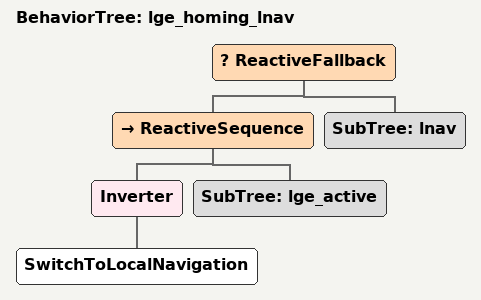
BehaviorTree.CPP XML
<!-- When ticked:
Returns:
  RUNNING: If needs re-triggering
  SUCCESS: Homing path calculated successfully (i.e. mission ended)
-->
<root BTCPP_format="4">
  <include path="./lge.xml" />
  <include path="./homing.xml" />
  <include path="./active_homing.xml" />
  <include path="./lge_homing.xml" />
  <include path="./lge_active.xml" />
  <BehaviorTree ID="lge_homing_lnav">
    <ReactiveFallback>
      <ReactiveSequence>
        <Inverter>
          <SwitchToLocalNavigation/>
        </Inverter>
        <SubTree ID="lge_active"/>
      </ReactiveSequence>
      <SubTree ID="lnav"/>
    </ReactiveFallback>
  </BehaviorTree>
</root>
